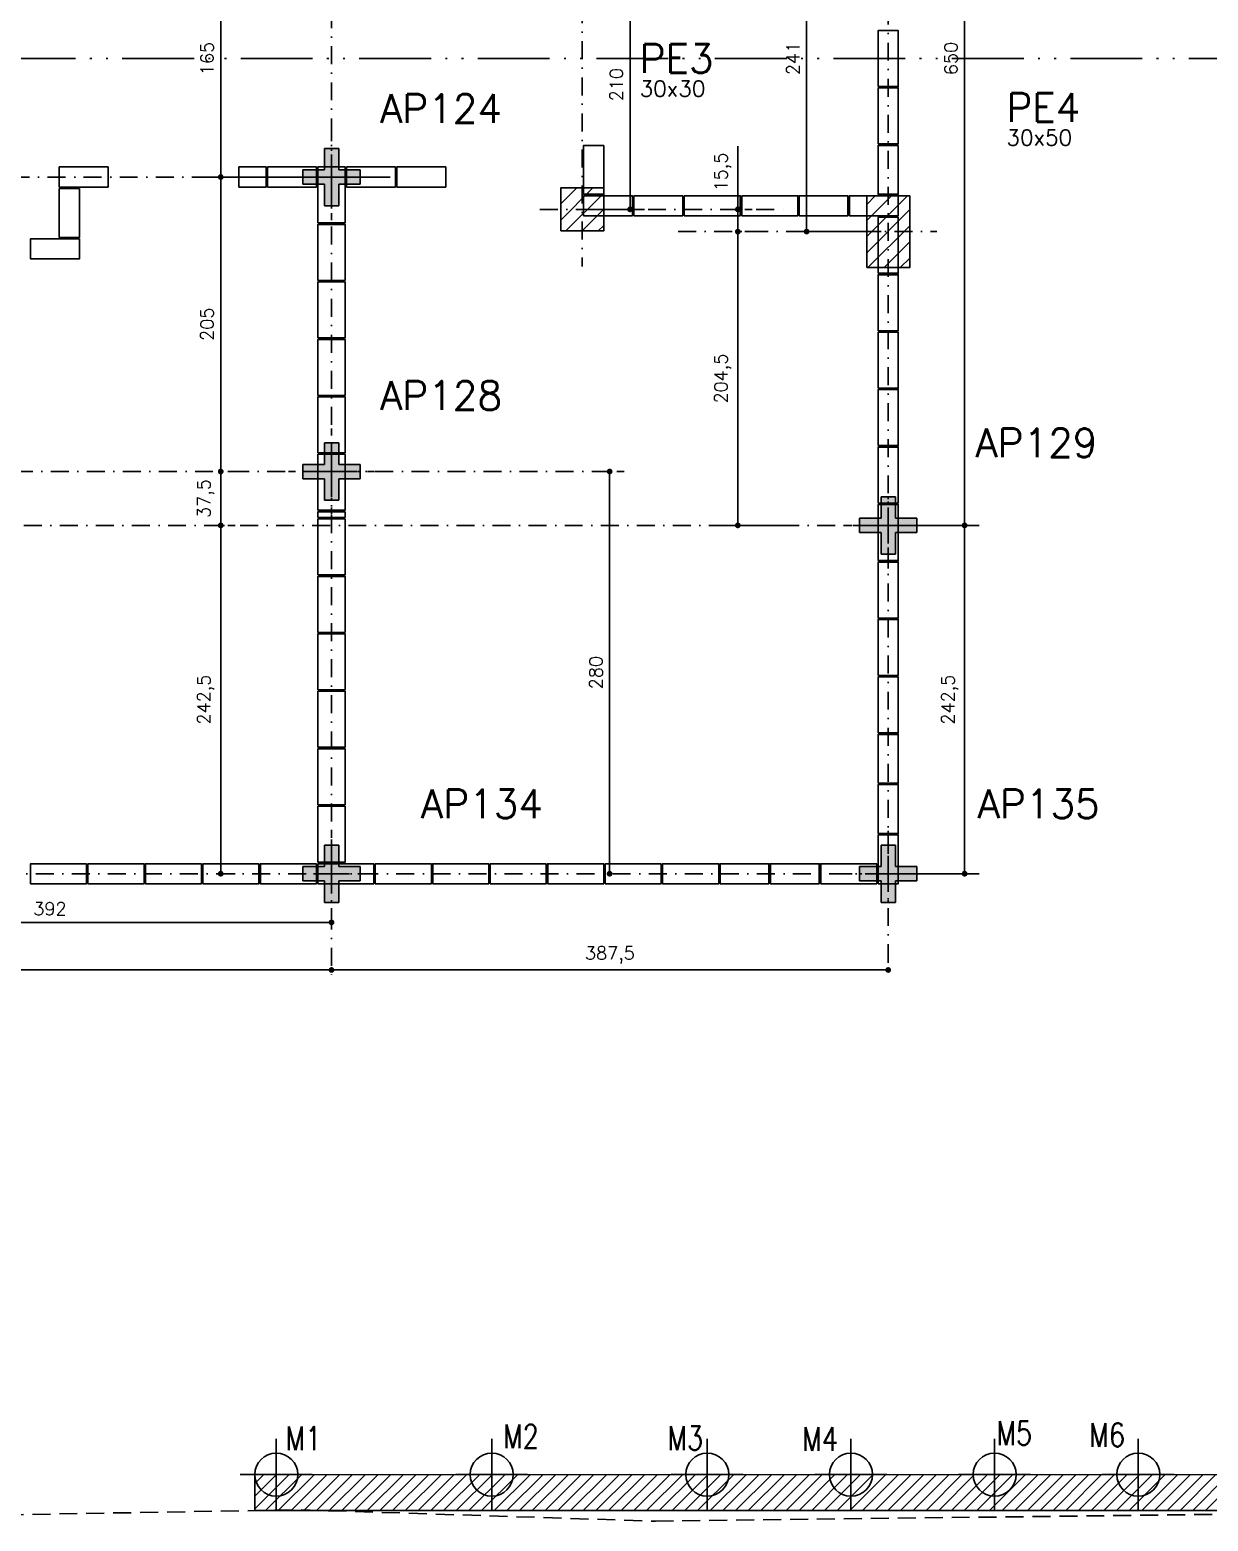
# Model space of a CAD drawing. Extents: x -17307 to 4579, y -20183 to -1225.
# Drawn here: x 2654 to 3474, y -20057 to -19018 of the extents above; entities that cross this region are included whole.
import ezdxf

# ---------------------------------------------------------------- set-up
doc = ezdxf.new("R2010")
doc.units = 0
doc.header["$LTSCALE"] = 25
for name, pattern in [('DASHDOT', [1, 0.5, -0.25, 0, -0.25]), ('DASHED2', [0.375, 0.25, -0.125]), ('ESTILO_TQS_0004', [3.3, 2, -0.4, 0.05, -0.4, 0.05, -0.4])]:
    doc.linetypes.add(name, pattern=pattern)
for name, color, linetype in [('72', 7, 'Continuous'), ('ap', 2, 'Continuous'), ('COTA', 1, 'Continuous'), ('EIXO_AUXILIAR', 7, 'DASHDOT'), ('EIXOS', 1, 'ESTILO_TQS_0004'), ('H3', 253, 'Continuous'), ('P-D', 2, 'Continuous'), ('P-N', 5, 'Continuous'), ('PENA_6', 6, 'Continuous'), ('PIL-N', 4, 'Continuous'), ('PROJ', 252, 'Continuous'), ('SOLO-FUNDAÇOES', 7, 'Continuous'), ('SOLOD-TEXTO-007', 7, 'Continuous'), ('TERRENO', 1, 'DASHED2'), ('VIGA', 3, 'Continuous')]:
    doc.layers.add(name, color=color, linetype=linetype)
doc.styles.add('COTA', font='romans.shx')
doc.styles.add('ROMANS', font='ROMANS')
doc.styles.get("Standard").update_dxf_attribs({"font": 'romans.shx'})
doc.dimstyles.new('forma', dxfattribs={"dimscale": 5, "dimtxt": 1.8, "dimasz": 0.8, "dimexe": 2, "dimexo": 1, "dimgap": 1, "dimtad": 1, "dimdec": 1, "dimzin": 9, "dimtxsty": 'COTA', "dimblk1": 'DOT', "dimblk2": 'DOT', "dimsah": 1, "dimcen": 0, "dimdle": 1, "dimclrd": 256, "dimclre": 256, "dimclrt": 2, "dimadec": 0, "dimazin": 0, "dimtfac": 1, "dimtdec": 0, "dimtmove": 0, "dimatfit": 3, "dimfxl": 1, "dimtolj": 1, "dimtzin": 0, "dimarcsym": 0})
pattern_1 = [(45, (-403.9965, 2465.413), (-5.61266, 5.61266), [])]

# ---------------------------------------------------------------- blocks, each defined once
blk = doc.blocks.new('A$C0e0013c1')
at = {"layer": 'H3'}
blk.add_hatch(color=256, dxfattribs=at).paths.add_polyline_path([(0.2, 0.8), (-0.2, 0.8), (-0.2, 0.2), (-0.8, 0.2), (-0.8, -0.2), (-0.2, -0.2), (-0.2, -0.8), (0.2, -0.8), (0.2, -0.2), (0.8, -0.2), (0.8, 0.2), (0.2, 0.2)])
blk.add_point((0, 0))
at = {"layer": 'ap'}
for p, q in [((-0.2, 0.8), (-0.2, 0.2)), ((-0.2, 0.2), (-0.2, 0.8)), ((-0.2, 0.8), (0.2, 0.8)), ((0.2, 0.2), (0.2, 0.8)), ((0.2, 0.8), (0.2, 0.2)), ((-0.2, 0.2), (-0.8, 0.2)), ((-0.8, 0.2), (-0.2, 0.2)), ((-0.8, -0.2), (-0.8, 0.2)), ((0.8, 0.2), (0.2, 0.2)), ((0.2, 0.2), (0.8, 0.2)), ((0.8, -0.2), (0.8, 0.2)), ((0.8, 0.2), (0.8, -0.2)), ((-0.8, -0.2), (-0.2, -0.2)), ((-0.2, -0.2), (-0.8, -0.2)), ((-0.2, -0.2), (-0.2, -0.8)), ((-0.2, -0.8), (-0.2, -0.2)), ((0.2, -0.8), (0.2, -0.2)), ((0.2, -0.2), (0.8, -0.2)), ((0.8, -0.2), (0.2, -0.2)), ((0.2, -0.2), (0.2, -0.8)), ((-0.2, -0.8), (0.2, -0.8)), ((0.2, -0.8), (-0.2, -0.8))]:
    blk.add_line(p, q, dxfattribs=at)
blk = doc.blocks.new('_ANGPRI')
blk.add_blockref('A$C0e0013c1', (0, 0))
blk = doc.blocks.new('_Dot')
at = {"color": 0, "linetype": 'ByBlock', "lineweight": -2}
blk.add_line((-0.5, 0), (-1, 0), dxfattribs=at)
at = {"color": 0, "linetype": 'ByBlock', "const_width": 0.5}
blk.add_lwpolyline([(-0.25, 0, 1), (0.25, 0, 1)], format="xyb", close=True, dxfattribs=at)
blk = doc.blocks.new('*D39')
at = {"layer": 'COTA', "lineweight": -2, "transparency": 16777216}
for p, q in [((2081.5, -19667.8), (2081.5, -19662.8)), ((2864, -19667.8), (2864, -19662.8)), ((2085.5, -19672.8), (2860, -19672.8))]:
    blk.add_line(p, q, dxfattribs=at)
at = {"layer": 'Defpoints', "color": 0, "transparency": 16777216}
for p in [(2081.5, -19672.8), (2864, -19672.8), (2864, -19672.8)]:
    blk.add_point(p, dxfattribs=at)
at = {"layer": 'COTA', "lineweight": -2, "transparency": 16777216, "xscale": 4, "yscale": 4, "zscale": 4, "rotation": 180}
blk.add_blockref('_Dot', (2081.5, -19672.8), dxfattribs=at)
at = {"layer": 'COTA', "lineweight": -2, "transparency": 16777216, "xscale": 4, "yscale": 4, "zscale": 4}
blk.add_blockref('_Dot', (2864, -19672.8), dxfattribs=at)
at = {"layer": 'COTA', "color": 2, "transparency": 16777216, "insert": (2472.8, -19662.4), "char_height": 9, "attachment_point": 5, "style": 'COTA'}
blk.add_mtext('\\A1;782,5 ', dxfattribs=at)
blk = doc.blocks.new('*D40')
at = {"layer": 'COTA', "lineweight": -2, "transparency": 16777216}
for p, q in [((2864, -19667.8), (2864, -19662.8)), ((3251.5, -19667.8), (3251.5, -19662.8)), ((2868, -19672.8), (3247.5, -19672.8))]:
    blk.add_line(p, q, dxfattribs=at)
at = {"layer": 'Defpoints', "color": 0, "transparency": 16777216}
for p in [(2864, -19672.8), (3251.5, -19672.8), (3251.5, -19672.8)]:
    blk.add_point(p, dxfattribs=at)
at = {"layer": 'COTA', "lineweight": -2, "transparency": 16777216, "xscale": 4, "yscale": 4, "zscale": 4, "rotation": 180}
blk.add_blockref('_Dot', (2864, -19672.8), dxfattribs=at)
at = {"layer": 'COTA', "lineweight": -2, "transparency": 16777216, "xscale": 4, "yscale": 4, "zscale": 4}
blk.add_blockref('_Dot', (3251.5, -19672.8), dxfattribs=at)
at = {"layer": 'COTA', "color": 2, "transparency": 16777216, "insert": (3057.8, -19662.4), "char_height": 9, "attachment_point": 5, "style": 'COTA'}
blk.add_mtext('\\A1;387,5 ', dxfattribs=at)
blk = doc.blocks.new('*D47')
at = {"layer": 'COTA', "lineweight": -2, "transparency": 16777216}
for p, q in [((2472, -19634.7), (2472, -19629.7)), ((2864, -19634.7), (2864, -19629.7)), ((2476, -19639.7), (2860, -19639.7))]:
    blk.add_line(p, q, dxfattribs=at)
at = {"layer": 'Defpoints', "color": 0, "transparency": 16777216}
for p in [(2472, -19639.7), (2864, -19639.7), (2864, -19639.7)]:
    blk.add_point(p, dxfattribs=at)
at = {"layer": 'COTA', "lineweight": -2, "transparency": 16777216, "xscale": 4, "yscale": 4, "zscale": 4, "rotation": 180}
blk.add_blockref('_Dot', (2472, -19639.7), dxfattribs=at)
at = {"layer": 'COTA', "lineweight": -2, "transparency": 16777216, "xscale": 4, "yscale": 4, "zscale": 4}
blk.add_blockref('_Dot', (2864, -19639.7), dxfattribs=at)
at = {"layer": 'COTA', "color": 2, "transparency": 16777216, "insert": (2668, -19630.2), "char_height": 9, "attachment_point": 5, "style": 'COTA'}
blk.add_mtext('\\A1;392 ', dxfattribs=at)
blk = doc.blocks.new('*D48')
at = {"layer": 'COTA', "lineweight": -2, "transparency": 16777216}
for p, q in [((3246.5, -18917.8), (3184.7, -18917.8)), ((3194.7, -19154.8), (3194.7, -18921.8)), ((3246.5, -19158.8), (3184.7, -19158.8))]:
    blk.add_line(p, q, dxfattribs=at)
at = {"layer": 'Defpoints', "color": 0, "transparency": 16777216}
for p in [(3194.7, -18917.8), (3251.5, -18917.8), (3251.5, -19158.8)]:
    blk.add_point(p, dxfattribs=at)
at = {"layer": 'COTA', "lineweight": -2, "transparency": 16777216, "xscale": 4, "yscale": 4, "zscale": 4}
for p, rotation in [((3194.7, -18917.8), 90), ((3194.7, -19158.8), 270)]:
    blk.add_blockref('_Dot', p, dxfattribs=dict(at, rotation=rotation))
at = {"layer": 'COTA', "color": 2, "transparency": 16777216, "insert": (3185.2, -19038.3), "char_height": 9, "attachment_point": 5, "rotation": 90, "style": 'COTA'}
blk.add_mtext('\\A1;241 ', dxfattribs=at)
blk = doc.blocks.new('*D49')
at = {"layer": 'COTA', "lineweight": -2, "transparency": 16777216}
for p, q in [((3043.5, -18933.3), (3081.8, -18933.3)), ((3071.8, -18937.3), (3071.8, -19139.3)), ((3043.5, -19143.3), (3081.8, -19143.3))]:
    blk.add_line(p, q, dxfattribs=at)
at = {"layer": 'Defpoints', "color": 0, "transparency": 16777216}
for p in [(3038.5, -18933.3), (3038.5, -19143.3), (3071.8, -19143.3)]:
    blk.add_point(p, dxfattribs=at)
at = {"layer": 'COTA', "lineweight": -2, "transparency": 16777216, "xscale": 4, "yscale": 4, "zscale": 4}
for p, rotation in [((3071.8, -18933.3), 90), ((3071.8, -19143.3), 270)]:
    blk.add_blockref('_Dot', p, dxfattribs=dict(at, rotation=rotation))
at = {"layer": 'COTA', "color": 2, "transparency": 16777216, "insert": (3062.3, -19056.5), "char_height": 9, "attachment_point": 5, "rotation": 90, "style": 'COTA'}
blk.add_mtext('\\A1;210 ', dxfattribs=at)
blk = doc.blocks.new('*D60')
at = {"layer": 'COTA', "lineweight": -2, "transparency": 16777216}
for p, q in [((3256.5, -19363.3), (3314.7, -19363.3)), ((3304.7, -19367.3), (3304.7, -19601.8)), ((3256.5, -19605.8), (3314.7, -19605.8))]:
    blk.add_line(p, q, dxfattribs=at)
at = {"layer": 'Defpoints', "color": 0, "transparency": 16777216}
for p in [(3251.5, -19363.3), (3251.5, -19605.8), (3304.7, -19605.8)]:
    blk.add_point(p, dxfattribs=at)
at = {"layer": 'COTA', "lineweight": -2, "transparency": 16777216, "xscale": 4, "yscale": 4, "zscale": 4}
for p, rotation in [((3304.7, -19363.3), 90), ((3304.7, -19605.8), 270)]:
    blk.add_blockref('_Dot', p, dxfattribs=dict(at, rotation=rotation))
at = {"layer": 'COTA', "color": 2, "transparency": 16777216, "insert": (3294.4, -19484.6), "char_height": 9, "attachment_point": 5, "rotation": 90, "style": 'COTA'}
blk.add_mtext('\\A1;242,5 ', dxfattribs=at)
blk = doc.blocks.new('*D61')
at = {"layer": 'COTA', "lineweight": -2, "transparency": 16777216}
for p, q in [((3146.8, -19359.3), (3146.8, -19162.8)), ((3151.8, -19158.8), (3156.8, -19158.8)), ((3183.3, -19363.3), (3136.8, -19363.3))]:
    blk.add_line(p, q, dxfattribs=at)
at = {"layer": 'Defpoints', "color": 0, "transparency": 16777216}
for p in [(3146.8, -19158.8), (3146.8, -19158.8), (3188.3, -19363.3)]:
    blk.add_point(p, dxfattribs=at)
at = {"layer": 'COTA', "lineweight": -2, "transparency": 16777216, "xscale": 4, "yscale": 4, "zscale": 4}
for p, rotation in [((3146.8, -19158.8), 90), ((3146.8, -19363.3), 270)]:
    blk.add_blockref('_Dot', p, dxfattribs=dict(at, rotation=rotation))
at = {"layer": 'COTA', "color": 2, "transparency": 16777216, "insert": (3136.4, -19261.1), "char_height": 9, "attachment_point": 5, "rotation": 90, "style": 'COTA'}
blk.add_mtext('\\A1;204,5 ', dxfattribs=at)
blk = doc.blocks.new('*D72')
at = {"layer": 'COTA', "lineweight": -2, "transparency": 16777216}
for p, q in [((2786.9, -19359.3), (2786.9, -19329.8)), ((2791.9, -19325.8), (2796.9, -19325.8)), ((2789.6, -19363.3), (2776.9, -19363.3))]:
    blk.add_line(p, q, dxfattribs=at)
at = {"layer": 'Defpoints', "color": 0, "transparency": 16777216}
for p in [(2786.9, -19325.8), (2786.9, -19325.8), (2794.6, -19363.3)]:
    blk.add_point(p, dxfattribs=at)
at = {"layer": 'COTA', "lineweight": -2, "transparency": 16777216, "xscale": 4, "yscale": 4, "zscale": 4}
for p, rotation in [((2786.9, -19325.8), 90), ((2786.9, -19363.3), 270)]:
    blk.add_blockref('_Dot', p, dxfattribs=dict(at, rotation=rotation))
at = {"layer": 'COTA', "color": 2, "transparency": 16777216, "insert": (2776.5, -19344.6), "char_height": 9, "attachment_point": 5, "rotation": 90, "style": 'COTA'}
blk.add_mtext('\\A1;37,5 ', dxfattribs=at)
blk = doc.blocks.new('*D73')
at = {"layer": 'COTA', "lineweight": -2, "transparency": 16777216}
for p, q in [((2904.9, -18955.8), (2776.9, -18955.8)), ((2786.9, -18959.8), (2786.9, -19116.8)), ((2904.9, -19120.8), (2776.9, -19120.8))]:
    blk.add_line(p, q, dxfattribs=at)
at = {"layer": 'Defpoints', "color": 0, "transparency": 16777216}
for p in [(2909.9, -18955.8), (2786.9, -19120.8), (2909.9, -19120.8)]:
    blk.add_point(p, dxfattribs=at)
at = {"layer": 'COTA', "lineweight": -2, "transparency": 16777216, "xscale": 4, "yscale": 4, "zscale": 4}
for p, rotation in [((2786.9, -18955.8), 90), ((2786.9, -19120.8), 270)]:
    blk.add_blockref('_Dot', p, dxfattribs=dict(at, rotation=rotation))
at = {"layer": 'COTA', "color": 2, "transparency": 16777216, "insert": (2777.4, -19038.3), "char_height": 9, "attachment_point": 5, "rotation": 90, "style": 'COTA'}
blk.add_mtext('\\A1;165 ', dxfattribs=at)
blk = doc.blocks.new('*D74')
at = {"layer": 'COTA', "lineweight": -2, "transparency": 16777216}
for p, q in [((3057.6, -19329.8), (3057.6, -19601.8)), ((3062.6, -19325.8), (3067.6, -19325.8)), ((3062.6, -19605.8), (3067.6, -19605.8))]:
    blk.add_line(p, q, dxfattribs=at)
at = {"layer": 'Defpoints', "color": 0, "transparency": 16777216}
for p in [(3057.6, -19325.8), (3057.6, -19605.8), (3057.6, -19605.8)]:
    blk.add_point(p, dxfattribs=at)
at = {"layer": 'COTA', "lineweight": -2, "transparency": 16777216, "xscale": 4, "yscale": 4, "zscale": 4}
for p, rotation in [((3057.6, -19325.8), 90), ((3057.6, -19605.8), 270)]:
    blk.add_blockref('_Dot', p, dxfattribs=dict(at, rotation=rotation))
at = {"layer": 'COTA', "color": 2, "transparency": 16777216, "insert": (3048.1, -19465.8), "char_height": 9, "attachment_point": 5, "rotation": 90, "style": 'COTA'}
blk.add_mtext('\\A1;280 ', dxfattribs=at)
blk = doc.blocks.new('*D75')
at = {"layer": 'COTA', "lineweight": -2, "transparency": 16777216}
for p, q in [((2791.9, -19120.8), (2796.9, -19120.8)), ((2786.9, -19124.8), (2786.9, -19321.8)), ((2791.9, -19325.8), (2796.9, -19325.8))]:
    blk.add_line(p, q, dxfattribs=at)
at = {"layer": 'Defpoints', "color": 0, "transparency": 16777216}
for p in [(2786.9, -19120.8), (2786.9, -19325.8), (2786.9, -19325.8)]:
    blk.add_point(p, dxfattribs=at)
at = {"layer": 'COTA', "lineweight": -2, "transparency": 16777216, "xscale": 4, "yscale": 4, "zscale": 4}
for p, rotation in [((2786.9, -19120.8), 90), ((2786.9, -19325.8), 270)]:
    blk.add_blockref('_Dot', p, dxfattribs=dict(at, rotation=rotation))
at = {"layer": 'COTA', "color": 2, "transparency": 16777216, "insert": (2777.4, -19223.3), "char_height": 9, "attachment_point": 5, "rotation": 90, "style": 'COTA'}
blk.add_mtext('\\A1;205 ', dxfattribs=at)
blk = doc.blocks.new('*D88')
at = {"layer": 'COTA', "lineweight": -2, "transparency": 16777216}
for p, q in [((2786.9, -19367.3), (2786.9, -19601.8)), ((2791.9, -19363.3), (2796.9, -19363.3)), ((2791.9, -19605.8), (2796.9, -19605.8))]:
    blk.add_line(p, q, dxfattribs=at)
at = {"layer": 'Defpoints', "color": 0, "transparency": 16777216}
for p in [(2786.9, -19363.3), (2786.9, -19605.8), (2786.9, -19605.8)]:
    blk.add_point(p, dxfattribs=at)
at = {"layer": 'COTA', "lineweight": -2, "transparency": 16777216, "xscale": 4, "yscale": 4, "zscale": 4}
for p, rotation in [((2786.9, -19363.3), 90), ((2786.9, -19605.8), 270)]:
    blk.add_blockref('_Dot', p, dxfattribs=dict(at, rotation=rotation))
at = {"layer": 'COTA', "color": 2, "transparency": 16777216, "insert": (2776.5, -19484.6), "char_height": 9, "attachment_point": 5, "rotation": 90, "style": 'COTA'}
blk.add_mtext('\\A1;242,5 ', dxfattribs=at)
blk = doc.blocks.new('*D92')
at = {"layer": 'COTA', "lineweight": -2, "transparency": 16777216}
for p, q in [((3146.8, -19139.3), (3146.8, -19099.2)), ((3146.8, -19158.8), (3146.8, -19143.3)), ((3151.8, -19143.3), (3156.8, -19143.3)), ((3146.8, -19162.8), (3146.8, -19166.8)), ((3151.8, -19158.8), (3156.8, -19158.8))]:
    blk.add_line(p, q, dxfattribs=at)
at = {"layer": 'Defpoints', "color": 0, "transparency": 16777216}
for p in [(3146.8, -19143.3), (3146.8, -19143.3), (3146.8, -19158.8)]:
    blk.add_point(p, dxfattribs=at)
at = {"layer": 'COTA', "lineweight": -2, "transparency": 16777216, "xscale": 4, "yscale": 4, "zscale": 4}
for p, rotation in [((3146.8, -19143.3), 270), ((3146.8, -19158.8), 90)]:
    blk.add_blockref('_Dot', p, dxfattribs=dict(at, rotation=rotation))
at = {"layer": 'COTA', "color": 2, "transparency": 16777216, "insert": (3136.4, -19117.3), "char_height": 9, "attachment_point": 5, "rotation": 90, "style": 'COTA'}
blk.add_mtext('\\A1;15,5 ', dxfattribs=at)
blk = doc.blocks.new('*D93')
at = {"layer": 'COTA', "lineweight": -2, "transparency": 16777216}
for p, q in [((3304.7, -19359.3), (3304.7, -18717.3)), ((3309.7, -18713.3), (3314.7, -18713.3)), ((3309.7, -19363.3), (3314.7, -19363.3))]:
    blk.add_line(p, q, dxfattribs=at)
at = {"layer": 'Defpoints', "color": 0, "transparency": 16777216}
for p in [(3304.7, -18713.3), (3304.7, -18713.3), (3304.7, -19363.3)]:
    blk.add_point(p, dxfattribs=at)
at = {"layer": 'COTA', "lineweight": -2, "transparency": 16777216, "xscale": 4, "yscale": 4, "zscale": 4}
for p, rotation in [((3304.7, -18713.3), 90), ((3304.7, -19363.3), 270)]:
    blk.add_blockref('_Dot', p, dxfattribs=dict(at, rotation=rotation))
at = {"layer": 'COTA', "color": 2, "transparency": 16777216, "insert": (3295.2, -19038.3), "char_height": 9, "attachment_point": 5, "rotation": 90, "style": 'COTA'}
blk.add_mtext('\\A1;650 ', dxfattribs=at)
blk = doc.blocks.new('A$C8190ba7d')
at = {"layer": 'PROJ'}
for points in [[(3237.1, -1278.4), (3237.1, -1239.4), (3251.1, -1239.4), (3251.1, -1278.4), (3237.1, -1278.4)], [(3237.1, -1318.4), (3237.1, -1279.4), (3251.1, -1279.4), (3251.1, -1318.4), (3237.1, -1318.4)], [(3046.1, -1319.4), (3046.1, -1353.4), (3032.1, -1353.4), (3032.1, -1319.4), (3046.1, -1319.4)], [(3251.1, -1319.4), (3251.1, -1353.4), (3237.1, -1353.4), (3237.1, -1319.4), (3251.1, -1319.4)], [(2667.1, -1334.4), (2701.1, -1334.4), (2701.1, -1348.4), (2667.1, -1348.4), (2667.1, -1334.4)], [(2792.1, -1348.4), (2811.1, -1348.4), (2811.1, -1334.4), (2792.1, -1334.4), (2792.1, -1348.4)], [(2812.1, -1334.4), (2846.1, -1334.4), (2846.1, -1348.4), (2812.1, -1348.4), (2812.1, -1334.4)], [(2847.1, -1373.4), (2847.1, -1334.4), (2866.1, -1334.4), (2866.1, -1373.4), (2847.1, -1373.4)], [(2901.1, -1334.4), (2867.1, -1334.4), (2867.1, -1348.4), (2901.1, -1348.4), (2901.1, -1334.4)], [(2936.1, -1334.4), (2902.1, -1334.4), (2902.1, -1348.4), (2936.1, -1348.4), (2936.1, -1334.4)], [(2681.1, -1349.4), (2681.1, -1383.4), (2667.1, -1383.4), (2667.1, -1349.4), (2681.1, -1349.4)], [(3032.1, -1354.4), (3066.1, -1354.4), (3066.1, -1368.4), (3032.1, -1368.4), (3032.1, -1354.4)], [(3067.1, -1354.4), (3101.1, -1354.4), (3101.1, -1368.4), (3067.1, -1368.4), (3067.1, -1354.4)], [(3102.1, -1354.4), (3141.1, -1354.4), (3141.1, -1368.4), (3102.1, -1368.4), (3102.1, -1354.4)], [(3142.1, -1354.4), (3181.1, -1354.4), (3181.1, -1368.4), (3142.1, -1368.4), (3142.1, -1354.4)], [(3216.1, -1354.4), (3182.1, -1354.4), (3182.1, -1368.4), (3216.1, -1368.4), (3216.1, -1354.4)], [(3251.1, -1354.4), (3217.1, -1354.4), (3217.1, -1368.4), (3251.1, -1368.4), (3251.1, -1354.4)], [(3237.1, -1408.4), (3237.1, -1369.4), (3251.1, -1369.4), (3251.1, -1408.4), (3237.1, -1408.4)], [(2847.1, -1413.4), (2847.1, -1374.4), (2866.1, -1374.4), (2866.1, -1413.4), (2847.1, -1413.4)], [(2681.1, -1384.4), (2647.1, -1384.4), (2647.1, -1398.4), (2681.1, -1398.4), (2681.1, -1384.4)], [(3237.1, -1448.4), (3237.1, -1409.4), (3251.1, -1409.4), (3251.1, -1448.4), (3237.1, -1448.4)], [(2847.1, -1453.4), (2847.1, -1414.4), (2866.1, -1414.4), (2866.1, -1453.4), (2847.1, -1453.4)], [(3237.1, -1488.4), (3237.1, -1449.4), (3251.1, -1449.4), (3251.1, -1488.4), (3237.1, -1488.4)], [(2847.1, -1493.4), (2847.1, -1454.4), (2866.1, -1454.4), (2866.1, -1493.4), (2847.1, -1493.4)], [(2847.1, -1533.4), (2847.1, -1494.4), (2866.1, -1494.4), (2866.1, -1533.4), (2847.1, -1533.4)], [(3237.1, -1528.4), (3237.1, -1489.4), (3251.1, -1489.4), (3251.1, -1528.4), (3237.1, -1528.4)], [(2847.1, -1573.4), (2847.1, -1534.4), (2866.1, -1534.4), (2866.1, -1573.4), (2847.1, -1573.4)], [(3237.1, -1568.4), (3237.1, -1529.4), (3251.1, -1529.4), (3251.1, -1568.4), (3237.1, -1568.4)], [(2866.1, -1574.4), (2866.1, -1578.4), (2847.1, -1578.4), (2847.1, -1574.4), (2866.1, -1574.4)], [(3237.1, -1608.4), (3237.1, -1569.4), (3251.1, -1569.4), (3251.1, -1608.4), (3237.1, -1608.4)], [(2847.1, -1618.4), (2847.1, -1579.4), (2866.1, -1579.4), (2866.1, -1618.4), (2847.1, -1618.4)], [(2847.1, -1658.4), (2847.1, -1619.4), (2866.1, -1619.4), (2866.1, -1658.4), (2847.1, -1658.4)], [(3237.1, -1648.4), (3237.1, -1609.4), (3251.1, -1609.4), (3251.1, -1648.4), (3237.1, -1648.4)], [(3237.1, -1688.4), (3237.1, -1649.4), (3251.1, -1649.4), (3251.1, -1688.4), (3237.1, -1688.4)], [(2847.1, -1698.4), (2847.1, -1659.4), (2866.1, -1659.4), (2866.1, -1698.4), (2847.1, -1698.4)], [(3237.1, -1728.4), (3237.1, -1689.4), (3251.1, -1689.4), (3251.1, -1728.4), (3237.1, -1728.4)], [(2847.1, -1738.4), (2847.1, -1699.4), (2866.1, -1699.4), (2866.1, -1738.4), (2847.1, -1738.4)], [(3237.1, -1763.4), (3237.1, -1729.4), (3251.1, -1729.4), (3251.1, -1763.4), (3237.1, -1763.4)], [(2847.1, -1778.4), (2847.1, -1739.4), (2866.1, -1739.4), (2866.1, -1778.4), (2847.1, -1778.4)], [(3237.1, -1798.4), (3237.1, -1764.4), (3251.1, -1764.4), (3251.1, -1798.4), (3237.1, -1798.4)], [(2847.1, -1818.4), (2847.1, -1779.4), (2866.1, -1779.4), (2866.1, -1818.4), (2847.1, -1818.4)], [(3237.1, -1833.4), (3237.1, -1799.4), (3251.1, -1799.4), (3251.1, -1833.4), (3237.1, -1833.4)], [(2686.1, -1819.4), (2647.1, -1819.4), (2647.1, -1833.4), (2686.1, -1833.4), (2686.1, -1819.4)], [(2726.1, -1819.4), (2687.1, -1819.4), (2687.1, -1833.4), (2726.1, -1833.4), (2726.1, -1819.4)], [(2766.1, -1819.4), (2727.1, -1819.4), (2727.1, -1833.4), (2766.1, -1833.4), (2766.1, -1819.4)], [(2806.1, -1819.4), (2767.1, -1819.4), (2767.1, -1833.4), (2806.1, -1833.4), (2806.1, -1819.4)], [(2846.1, -1819.4), (2807.1, -1819.4), (2807.1, -1833.4), (2846.1, -1833.4), (2846.1, -1819.4)], [(2886.1, -1819.4), (2847.1, -1819.4), (2847.1, -1833.4), (2886.1, -1833.4), (2886.1, -1819.4)], [(2926.1, -1819.4), (2887.1, -1819.4), (2887.1, -1833.4), (2926.1, -1833.4), (2926.1, -1819.4)], [(2966.1, -1819.4), (2927.1, -1819.4), (2927.1, -1833.4), (2966.1, -1833.4), (2966.1, -1819.4)], [(3006.1, -1819.4), (2967.1, -1819.4), (2967.1, -1833.4), (3006.1, -1833.4), (3006.1, -1819.4)], [(3046.1, -1819.4), (3007.1, -1819.4), (3007.1, -1833.4), (3046.1, -1833.4), (3046.1, -1819.4)], [(3086.1, -1819.4), (3047.1, -1819.4), (3047.1, -1833.4), (3086.1, -1833.4), (3086.1, -1819.4)], [(3126.1, -1819.4), (3087.1, -1819.4), (3087.1, -1833.4), (3126.1, -1833.4), (3126.1, -1819.4)], [(3161.1, -1833.4), (3127.1, -1833.4), (3127.1, -1819.4), (3161.1, -1819.4), (3161.1, -1833.4)], [(3196.1, -1833.4), (3162.1, -1833.4), (3162.1, -1819.4), (3196.1, -1819.4), (3196.1, -1833.4)], [(3236.1, -1819.4), (3197.1, -1819.4), (3197.1, -1833.4), (3236.1, -1833.4), (3236.1, -1819.4)]]:
    blk.add_lwpolyline(points, dxfattribs=at)
blk = doc.blocks.new('BROCA-D30')
at = {"color": 9}
for p, q in [((671.034, 43.57), (671.034, 44.07)), ((670.784, 43.82), (671.284, 43.82))]:
    blk.add_line(p, q, dxfattribs=at)
at = {"layer": 'SOLO-FUNDAÇOES', "color": 3}
blk.add_circle((671.034, 43.82), 0.15, dxfattribs=at)
blk = doc.blocks.new('A$C3cf4d269')
at = {"layer": 'SOLO-FUNDAÇOES'}
h = blk.add_hatch(dxfattribs=at)
h.set_pattern_fill('ANSI31', color=9, scale=50)
h.set_pattern_definition([(45, (-62997.674, -6845.807), (-4.4194174, 4.4194174), [])])
h.paths.add_polyline_path([(3490.7, -2483.9), (3490.7, -2458.9), (4220.7, -2458.8), (4220.7, -2483.8)])
blk.add_lwpolyline([(3490.7, -2483.9), (3490.7, -2458.9), (4220.7, -2458.8), (4220.7, -2483.8), (3490.7, -2483.9)], dxfattribs=at)
at = {"layer": 'SOLO-FUNDAÇOES', "xscale": 100, "yscale": 100, "zscale": 100}
for p in [(-63597.7, -6840.8), (-63447.7, -6840.8), (-63297.7, -6840.8), (-63197.7, -6840.8), (-63097.7, -6840.8), (-62997.7, -6840.8)]:
    blk.add_blockref('BROCA-D30', p, dxfattribs=at)
at = {"layer": 'SOLOD-TEXTO-007', "style": 'ROMANS', "width": 0.8}
for s, p in [('M1', (3512.3, -2441.9)), ('M2', (3663.6, -2440.5)), ('M3', (3778, -2441.7)), ('M4', (3871.9, -2442.2)), ('M5', (4007, -2438.2)), ('M6', (4071.7, -2439.4))]:
    blk.add_text(s, height=16.5, dxfattribs=at).set_placement(p)

msp = doc.modelspace()

# ---------------------------------------------------------------- hatches: boundary and pattern name
at = {"layer": 'COTA'}
h = msp.add_hatch(dxfattribs=at)
h.set_pattern_fill('ANSI31', color=256, scale=2.5)
h.set_pattern_definition(pattern_1)
h.paths.add_polyline_path([(3023.517, -19158.326), (3053.517, -19158.326), (3053.517, -19128.326), (3023.517, -19128.326)])
h = msp.add_hatch(dxfattribs=at)
h.set_pattern_fill('ANSI31', color=256, scale=2.5)
h.set_pattern_definition(pattern_1)
h.paths.add_polyline_path([(3236.517, -19183.826), (3266.517, -19183.826), (3266.517, -19133.826), (3236.517, -19133.826)])

# ---------------------------------------------------------------- linework, layer by layer
at = {"layer": 'EIXO_AUXILIAR', "color": 1}
for p, q in [((2864.017, -18427.406), (2864.017, -19677.949)), ((3251.517, -18424.877), (3251.517, -19678.89)), ((3038.517, -18875.73), (3038.517, -19183.117)), ((2904.776, -19120.826), (406.595, -19120.826)), ((3009.018, -19143.326), (3179.209, -19143.326)), ((3105.258, -19158.826), (3285.334, -19158.826)), ((3057.592, -19325.826), (2200.02, -19325.826)), ((3289.816, -19363.326), (148.504, -19363.326)), ((3298.121, -19605.826), (154.584, -19605.826))]:
    msp.add_line(p, q, dxfattribs=at)
at = {"layer": 'EIXO_AUXILIAR'}
for p, q in [((2864.017, -19120.826), (2864.017, -19090.826)), ((2864.017, -19120.826), (2864.017, -19090.826)), ((2864.017, -19120.826), (2864.017, -19090.826)), ((2864.017, -19120.826), (2834.017, -19120.826)), ((2864.017, -19120.826), (2834.017, -19120.826)), ((2864.017, -19120.826), (2864.017, -19150.826)), ((2864.017, -19120.826), (2894.017, -19120.826)), ((2864.017, -19120.826), (2864.017, -19150.826)), ((2864.017, -19120.826), (2894.017, -19120.826)), ((2864.017, -19325.826), (2864.017, -19295.826)), ((2864.017, -19325.826), (2864.017, -19295.826)), ((2864.017, -19325.826), (2864.017, -19295.826)), ((2864.017, -19325.826), (2834.017, -19325.826)), ((2864.017, -19325.826), (2834.017, -19325.826)), ((2864.017, -19325.826), (2864.017, -19355.826)), ((2864.017, -19325.826), (2894.017, -19325.826)), ((2864.017, -19325.826), (2864.017, -19355.826)), ((2864.017, -19325.826), (2894.017, -19325.826)), ((3251.517, -19363.326), (3251.517, -19333.326)), ((3251.517, -19363.326), (3251.517, -19333.326)), ((3251.517, -19363.326), (3251.517, -19333.326)), ((3251.517, -19363.326), (3221.517, -19363.326)), ((3251.517, -19363.326), (3221.517, -19363.326)), ((3251.517, -19363.326), (3251.517, -19393.326)), ((3251.517, -19363.326), (3281.517, -19363.326)), ((3251.517, -19363.326), (3251.517, -19393.326)), ((3251.517, -19363.326), (3281.517, -19363.326)), ((2864.017, -19605.826), (2864.017, -19575.826)), ((2864.017, -19605.826), (2864.017, -19575.826)), ((2864.017, -19605.826), (2864.017, -19575.826)), ((3251.517, -19605.826), (3251.517, -19575.826)), ((3251.517, -19605.826), (3251.517, -19575.826)), ((3251.517, -19605.826), (3251.517, -19575.826)), ((2864.017, -19605.826), (2834.017, -19605.826)), ((2864.017, -19605.826), (2834.017, -19605.826)), ((2864.017, -19605.826), (2864.017, -19635.826)), ((2864.017, -19605.826), (2894.017, -19605.826)), ((2864.017, -19605.826), (2864.017, -19635.826)), ((2864.017, -19605.826), (2894.017, -19605.826)), ((3251.517, -19605.826), (3221.517, -19605.826)), ((3251.517, -19605.826), (3221.517, -19605.826)), ((3251.517, -19605.826), (3251.517, -19635.826)), ((3251.517, -19605.826), (3281.517, -19605.826)), ((3251.517, -19605.826), (3251.517, -19635.826)), ((3251.517, -19605.826), (3281.517, -19605.826))]:
    msp.add_line(p, q, dxfattribs=at)
at = {"layer": 'EIXOS'}
msp.add_line((-746.654, -19038.326), (3672.892, -19038.326), dxfattribs=at)
at = {"layer": 'P-N', "linetype": 'Continuous'}
for points in [[(3023.517, -19158.326), (3053.517, -19158.326), (3053.517, -19128.326), (3023.517, -19128.326), (3023.517, -19158.326)], [(3236.517, -19183.826), (3266.517, -19183.826), (3266.517, -19133.826), (3236.517, -19133.826), (3236.517, -19183.826)]]:
    msp.add_lwpolyline(points, dxfattribs=at)
at = {"layer": 'TERRENO', "linetype": 'DASHED2', "ltscale": 2}
msp.add_lwpolyline([(1370.848, -20046.189), (1899.703, -20054.788), (2137.161, -20055.685), (2374.617, -20056.507), (2842.892, -20048.596), (3089.442, -20056.505), (4021.115, -20045.124), (4334.179, -20037.857), (4436.699, -20048.552), (4458.356, -19319.351), (4449.905, -19318.44), (4485.375, -18989.305), (4502.874, -18904.096), (4554.849, -18351.65), (4578.777, -18036.415), (4033.184, -18029.562), (4033.51, -18042.102), (3025.526, -18025.232), (2359.473, -18028.068), (1610.112, -18031.17)], dxfattribs=at)

# ---------------------------------------------------------------- block references
at = {"layer": 'COTA'}
msp.add_blockref('A$C3cf4d269', (-680.164, -17565.283), dxfattribs=at)
at = {"layer": 'PENA_6'}
msp.add_blockref('A$C8190ba7d', (7.404, -17779.397), dxfattribs=at)
at = {"layer": 'VIGA', "xscale": 25, "yscale": 25}
for p in [(2864.017, -19120.826), (2864.017, -19325.826), (3251.517, -19363.326), (2864.017, -19605.826), (3251.517, -19605.826)]:
    msp.add_blockref('_ANGPRI', p, dxfattribs=at)

# ---------------------------------------------------------------- texts
at = {"layer": '72', "linetype": 'Continuous'}
for s, p in [('AP124', (2897.837, -19083.163)), ('AP128', (2897.86, -19282.891)), ('AP129', (3312.299, -19315.904)), ('AP134', (2926.324, -19567.228)), ('AP135', (3313.824, -19567.228))]:
    msp.add_text(s, height=20, dxfattribs=at).set_placement(p)
at = {"layer": 'P-D', "linetype": 'Continuous'}
for s, p in [('30x30', (3078.517, -19064.826)), ('30x50', (3333.818, -19098.851))]:
    msp.add_text(s, height=11, dxfattribs=at).set_placement(p)
at = {"layer": 'PIL-N', "linetype": 'Continuous'}
for s, p in [('PE3', (3078.517, -19048.326)), ('PE4', (3333.818, -19082.351))]:
    msp.add_text(s, height=20, dxfattribs=at).set_placement(p)

# ---------------------------------------------------------------- dimensions: what is measured, and where the dimension line sits
at = {"layer": 'COTA'}
for base, p1, p2, picture, middle in [((3304.734, -18713.326), (3304.734, -19363.326), (3304.734, -18713.326), '*D93', (3295.234, -19038.326)), ((3194.715, -18917.826), (3251.517, -19158.826), (3251.517, -18917.826), '*D48', (3185.215, -19038.326)), ((3146.802, -19143.326), (3146.802, -19158.826), (3146.802, -19143.326), '*D92', (3136.445, -19117.255)), ((2786.853, -19325.826), (2786.853, -19120.826), (2786.853, -19325.826), '*D75', (2777.353, -19223.326)), ((3146.802, -19158.826), (3188.34, -19363.326), (3146.802, -19158.826), '*D61', (3136.445, -19261.076)), ((2786.853, -19325.826), (2794.626, -19363.326), (2786.853, -19325.826), '*D72', (2776.496, -19344.576)), ((3057.592, -19605.826), (3057.592, -19325.826), (3057.592, -19605.826), '*D74', (3048.092, -19465.826)), ((2786.853, -19605.826), (2786.853, -19363.326), (2786.853, -19605.826), '*D88', (2776.496, -19484.576)), ((3304.734, -19605.826), (3251.517, -19363.326), (3251.517, -19605.826), '*D60', (3294.377, -19484.576))]:
    dim = msp.add_linear_dim(base=base, p1=p1, p2=p2, angle=90, dimstyle='forma', override={"dimpost": ' '}, dxfattribs=at)
    dim.commit()
    dim.dimension.update_dxf_attribs({"geometry": picture, "text_midpoint": middle})
for base, p1, p2, picture, middle in [((3071.751, -19143.326), (3038.517, -18933.326), (3038.517, -19143.326), '*D49', (3071.751, -19056.472)), ((2786.853, -19120.826), (2909.883, -18955.826), (2909.883, -19120.826), '*D73', (2786.853, -19038.326))]:
    dim = msp.add_linear_dim(base=base, p1=p1, p2=p2, angle=90, dimstyle='forma', override={"dimpost": ' '}, dxfattribs=at)
    dim.commit()
    dim.dimension.update_dxf_attribs({"geometry": picture, "text_midpoint": middle, "dimtype": 128})
for base, p1, p2, picture, middle in [((2864.017, -19639.716), (2472.017, -19639.716), (2864.017, -19639.716), '*D47', (2668.017, -19630.216)), ((2864.017, -19672.759), (2081.517, -19672.759), (2864.017, -19672.759), '*D39', (2472.767, -19662.402)), ((3251.517, -19672.759), (2864.017, -19672.759), (3251.517, -19672.759), '*D40', (3057.767, -19662.402))]:
    dim = msp.add_linear_dim(base=base, p1=p1, p2=p2, dimstyle='forma', override={"dimpost": ' '}, dxfattribs=at)
    dim.commit()
    dim.dimension.update_dxf_attribs({"geometry": picture, "text_midpoint": middle})

doc.saveas('drawing.dxf')
